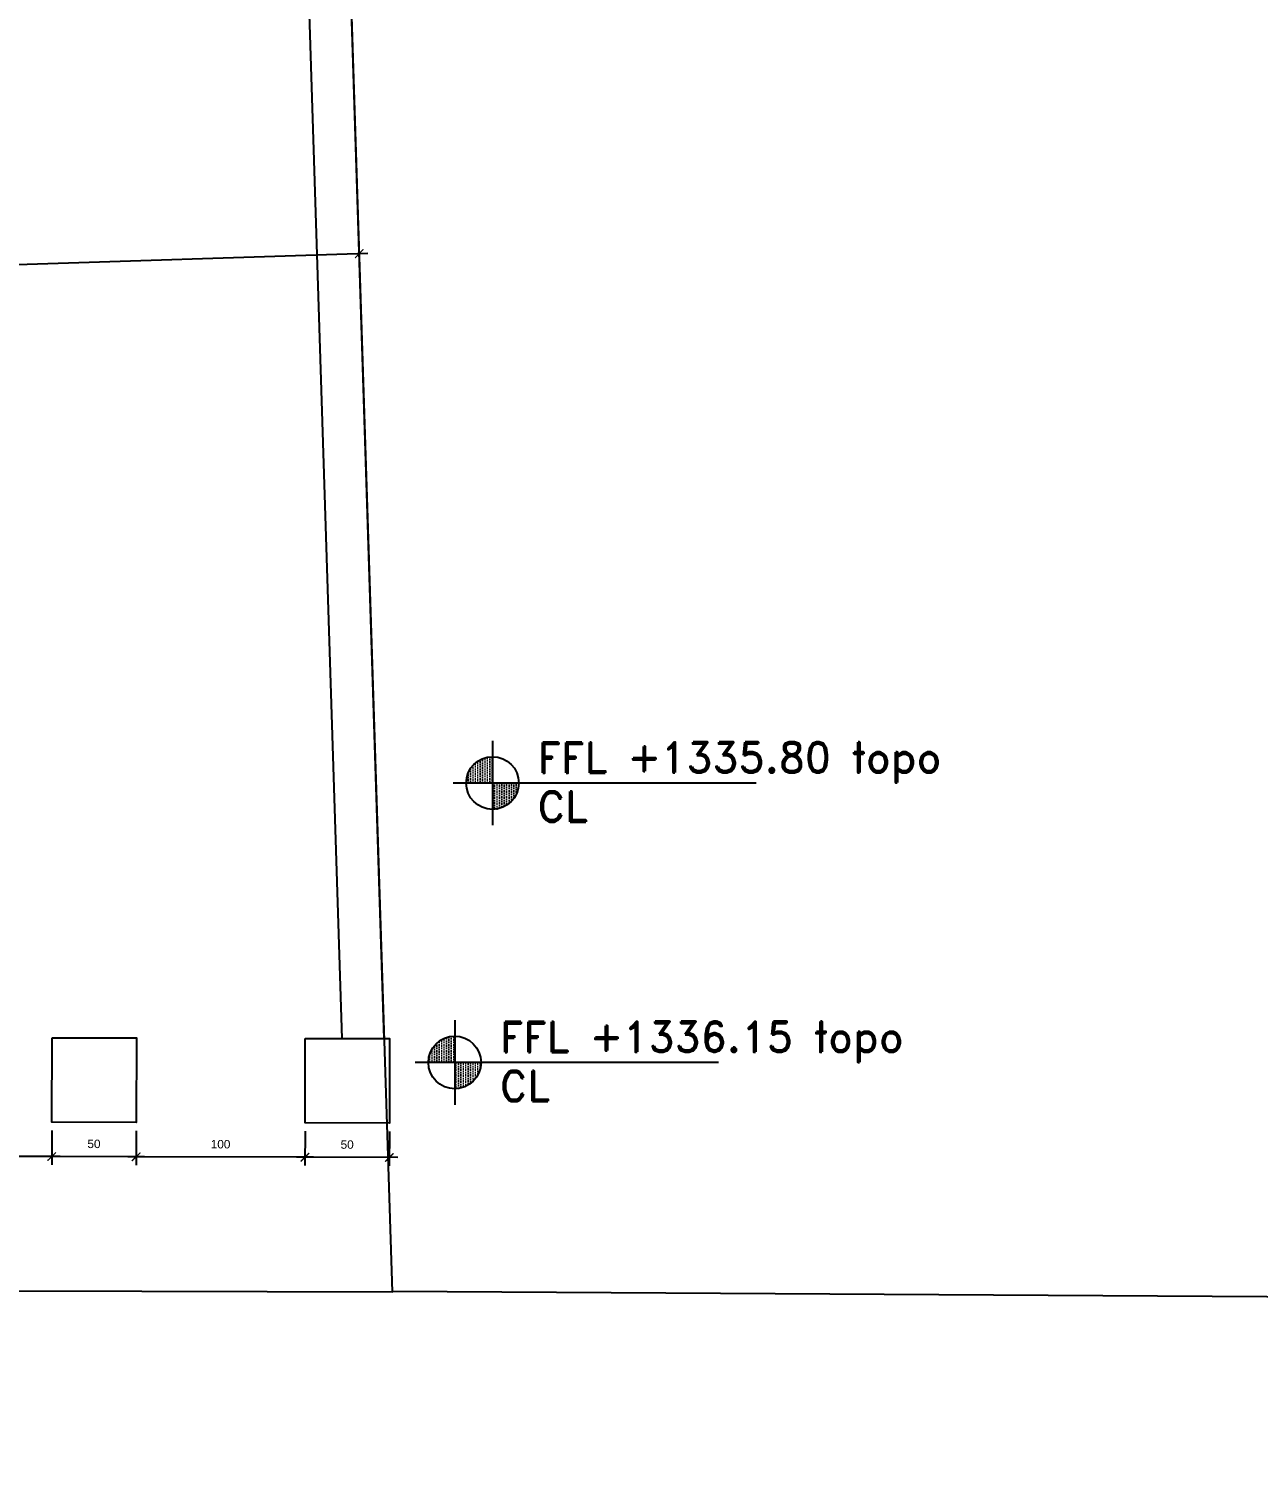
# Model space of a CAD drawing. Header units: centimetres. Extents: x 96271 to 179142, y 9855 to 112216.
# Drawn here: x 140853 to 141582, y 70751 to 71600 of the extents above; entities that cross this region are included whole.
import ezdxf

# ---------------------------------------------------------------- set-up
doc = ezdxf.new("R2010")
doc.units = ezdxf.units.CM
doc.header["$LTSCALE"] = 100
doc.header["$MEASUREMENT"] = 0
doc.header["$PDSIZE"] = 0.2
doc.layers.get('0').update_dxf_attribs({"linetype": 'CONTINUOUS'})
doc.layers.get('DEFPOINTS').update_dxf_attribs({"linetype": 'CONTINUOUS'})
for name, color, linetype in [('A-Dim', 2, 'CONTINUOUS'), ('A-Dim CMU', 2, 'CONTINUOUS'), ('A-Otln-Lot Limit', 4, 'CONTINUOUS'), ('A-Wall-Prht', 2, 'CONTINUOUS'), ('plan-elevation level', 7, 'CONTINUOUS')]:
    doc.layers.add(name, color=color, linetype=linetype)
doc.styles.add('ROMAND', font='romand.shx', dxfattribs={"height": 10})
doc.styles.get("Standard").update_dxf_attribs({"font": 'arial.ttf'})
doc.dimstyles.new('1-50', dxfattribs={"dimtxt": 11.25, "dimasz": 5, "dimexe": 5, "dimexo": 5, "dimgap": 5, "dimtad": 1, "dimdec": 1, "dimrnd": 0.5, "dimzin": 12, "dimdsep": 46, "dimtxsty": 'Standard', "dimblk": 'ARCHTICK', "dimcen": 0.09, "dimdle": 5, "dimadec": 0, "dimazin": 3, "dimtfac": 1, "dimtdec": 1, "dimtix": 1, "dimtofl": 0, "dimtmove": 1, "dimatfit": 3, "dimfxl": 5, "dimtolj": 1, "dimtzin": 0, "dimarcsym": 0})
pattern_1 = [(90, (894916.29, -703049.082), (14.2875, 7.14375), [0, -14.2875])]

# ---------------------------------------------------------------- blocks, each defined once
blk = doc.blocks.new('_ArchTick')
at = {"color": 0, "linetype": 'ByBlock', "const_width": 0.15}
blk.add_lwpolyline([(-0.5, -0.5), (0.5, 0.5)], dxfattribs=at)
blk = doc.blocks.new('*D141')
at = {"layer": 'A-Dim', "color": 0, "lineweight": -2, "transparency": 16777216}
blk.add_line((140544.52, 71451), (141054.26, 71467.24), dxfattribs=at)
at = {"layer": 'DEFPOINTS', "color": 0, "transparency": 16777216}
for p in [(141049.27, 71467.08), (141052.38, 71369.28), (140552.64, 71353.35)]:
    blk.add_point(p, dxfattribs=at)
at = {"layer": 'A-Dim', "color": 0, "lineweight": -2, "transparency": 16777216, "xscale": 5, "yscale": 5, "zscale": 5}
for p, rotation in [((141049.27, 71467.08), 1.8247667080837), ((140549.52, 71451.16), 181.8247667080837)]:
    blk.add_blockref('_ArchTick', p, dxfattribs=dict(at, rotation=rotation))
at = {"layer": 'A-Dim', "color": 0, "transparency": 16777216, "insert": (140799.05, 71469.86), "char_height": 11.25, "attachment_point": 5, "rotation": 1.82477}
blk.add_mtext('\\A1;500', dxfattribs=at)
blk = doc.blocks.new('CL-FFL-PLAN')
at = {"layer": 'plan-elevation level'}
h = blk.add_hatch(dxfattribs=at)
h.set_pattern_fill('DOTS', color=232, scale=9, angle=90, style=0)
h.set_pattern_definition(pattern_1)
h.paths.add_polyline_path([(-1228.6, 206.6), (-1228.6, 50.3), (-1384.9, 50.3, -0.414214)])
h = blk.add_hatch(dxfattribs=at)
h.set_pattern_fill('DOTS', color=232, scale=9, angle=90, style=0)
h.set_pattern_definition(pattern_1)
h.paths.add_polyline_path([(-1228.6, 50.3), (-1072.2, 50.3, -0.414214), (-1228.6, -106.1)])
at = {"layer": 'plan-elevation level', "color": 7, "ltscale": 111}
for p, q in [((-1228.6, 301), (-1228.6, -200.5)), ((336.9, 50.3), (-1462.7, 50.3))]:
    blk.add_line(p, q, dxfattribs=at)
blk.add_circle((-1228.6, 50.3), 156.3, dxfattribs=at)
at = {"layer": 'plan-elevation level', "color": 111, "ltscale": 111, "style": 'ROMAND'}
for s, p in [('FFL', (-960.4, 110.5)), ('CL', (-960.4, -179.7))]:
    blk.add_text(s, height=180, dxfattribs=at).set_placement(p)
for tag, p in [('FFL', (-424, 112.5)), ('CL', (-417.5, -180.3))]:
    blk.add_attdef(tag, p, '', height=180, dxfattribs=at)
blk = doc.blocks.new('*D1034')
at = {"layer": 'A-Dim CMU', "color": 0, "lineweight": -2, "transparency": 16777216}
for p, q in [((141017.12, 70947.08), (141017.07, 70926.7)), ((141067.12, 70946.94), (141067.07, 70926.56)), ((141072.08, 70931.55), (141012.08, 70931.71))]:
    blk.add_line(p, q, dxfattribs=at)
at = {"layer": 'DEFPOINTS', "color": 0, "transparency": 16777216}
for p in [(141017.14, 70952.08), (141067.14, 70951.94), (141017.08, 70931.7)]:
    blk.add_point(p, dxfattribs=at)
at = {"layer": 'A-Dim CMU', "color": 0, "lineweight": -2, "transparency": 16777216, "xscale": 5, "yscale": 5, "zscale": 5}
for p, rotation in [((141017.08, 70931.7), 179.8432306268985), ((141067.08, 70931.56), 359.8432306268985)]:
    blk.add_blockref('_ArchTick', p, dxfattribs=dict(at, rotation=rotation))
at = {"layer": 'A-Dim CMU', "color": 0, "transparency": 16777216, "insert": (141042.1, 70939.18), "char_height": 5, "attachment_point": 5, "rotation": 359.84323}
blk.add_mtext('\\A1;50', dxfattribs=at)
blk = doc.blocks.new('*D1035')
at = {"layer": 'A-Dim CMU', "color": 0, "lineweight": -2, "transparency": 16777216}
for p, q in [((140917.12, 70947.35), (140917.07, 70926.97)), ((141017.12, 70947.08), (141017.07, 70926.7)), ((141022.08, 70931.68), (140912.08, 70931.99))]:
    blk.add_line(p, q, dxfattribs=at)
at = {"layer": 'DEFPOINTS', "color": 0, "transparency": 16777216}
for p in [(140917.14, 70952.35), (141017.14, 70952.08), (140917.08, 70931.97)]:
    blk.add_point(p, dxfattribs=at)
at = {"layer": 'A-Dim CMU', "color": 0, "lineweight": -2, "transparency": 16777216, "xscale": 5, "yscale": 5, "zscale": 5}
for p, rotation in [((140917.08, 70931.97), 179.8432306268985), ((141017.08, 70931.7), 359.8432306268985)]:
    blk.add_blockref('_ArchTick', p, dxfattribs=dict(at, rotation=rotation))
at = {"layer": 'A-Dim CMU', "color": 0, "transparency": 16777216, "insert": (140967.1, 70939.39), "char_height": 5, "attachment_point": 5, "rotation": 359.84323}
blk.add_mtext('\\A1;100', dxfattribs=at)
blk = doc.blocks.new('*D1036')
at = {"layer": 'A-Dim CMU', "color": 0, "lineweight": -2, "transparency": 16777216}
for p, q in [((140867.12, 70947.49), (140867.07, 70927.11)), ((140917.12, 70947.35), (140917.07, 70926.97)), ((140922.08, 70931.96), (140862.08, 70932.12))]:
    blk.add_line(p, q, dxfattribs=at)
at = {"layer": 'DEFPOINTS', "color": 0, "transparency": 16777216}
for p in [(140867.14, 70952.49), (140917.14, 70952.35), (140867.08, 70932.11)]:
    blk.add_point(p, dxfattribs=at)
at = {"layer": 'A-Dim CMU', "color": 0, "lineweight": -2, "transparency": 16777216, "xscale": 5, "yscale": 5, "zscale": 5}
for p, rotation in [((140867.08, 70932.11), 179.8432306268985), ((140917.08, 70931.97), 359.8432306268985)]:
    blk.add_blockref('_ArchTick', p, dxfattribs=dict(at, rotation=rotation))
at = {"layer": 'A-Dim CMU', "color": 0, "transparency": 16777216, "insert": (140892.1, 70939.59), "char_height": 5, "attachment_point": 5, "rotation": 359.84323}
blk.add_mtext('\\A1;50', dxfattribs=at)
blk = doc.blocks.new('*D1037')
at = {"layer": 'A-Dim CMU', "color": 0, "lineweight": -2, "transparency": 16777216}
for p, q in [((140497.12, 70948.5), (140497.07, 70928.12)), ((140867.12, 70947.49), (140867.07, 70927.11)), ((140872.08, 70932.09), (140492.08, 70933.13))]:
    blk.add_line(p, q, dxfattribs=at)
at = {"layer": 'DEFPOINTS', "color": 0, "transparency": 16777216}
for p in [(140497.14, 70953.5), (140867.14, 70952.49), (140497.08, 70933.12)]:
    blk.add_point(p, dxfattribs=at)
at = {"layer": 'A-Dim CMU', "color": 0, "lineweight": -2, "transparency": 16777216, "xscale": 5, "yscale": 5, "zscale": 5}
for p, rotation in [((140497.08, 70933.12), 179.843230626898), ((140867.08, 70932.11), 359.843230626898)]:
    blk.add_blockref('_ArchTick', p, dxfattribs=dict(at, rotation=rotation))
at = {"layer": 'A-Dim CMU', "color": 0, "transparency": 16777216, "insert": (140682.1, 70940.17), "char_height": 5, "attachment_point": 5, "rotation": 359.84323}
blk.add_mtext('\\A1;370', dxfattribs=at)

msp = doc.modelspace()

# ---------------------------------------------------------------- linework, layer by layer
at = {"layer": 'A-Otln-Lot Limit'}
for points in [[(136965.712, 70479.123), (137206.535, 70394.564), (137669.865, 70351.712), (139880.741, 70855.19), (141068.865, 70851.94), (140904.471, 76012.018), (140151.894, 76776.773), (140222.083, 77217.518), (139747.22, 77140.456), (139010.375, 77171.007), (138361.687, 77204.5), (137783.533, 77219.682), (137242.113, 76719.747), (137087.264, 76618.541), (136965.712, 70479.08)], [(142638.47, 70992.789), (142137.237, 70845.658), (141068.859, 70852.143)]]:
    msp.add_lwpolyline(points, dxfattribs=at)
at = {"layer": 'A-Wall-Prht'}
for points in [[(141039.071, 71002.021), (140980.657, 72835.533)], [(141064.086, 71001.953), (141005.67, 72835.533), (140980.657, 72835.533)]]:
    msp.add_lwpolyline(points, dxfattribs=at)
for points in [[(140867.273, 71002.491), (140917.273, 71002.354), (140917.136, 70952.355), (140867.136, 70952.491)], [(141017.272, 71002.081), (141067.272, 71001.944), (141067.135, 70951.944), (141017.136, 70952.081)]]:
    msp.add_lwpolyline(points, close=True, dxfattribs=at)

# ---------------------------------------------------------------- block references
at = {"layer": 'plan-elevation level'}
ref = msp.add_blockref('CL-FFL-PLAN', (141250.834, 71148.386), dxfattribs=dict(at, xscale=0.09982510700227937, yscale=0.09982510700227937, zscale=0.09982510700227937))
ref.add_attrib('FFL', '+1335.80 topo', (141208.511, 71159.619), dxfattribs={"layer": '0', "color": 111, "ltscale": 111, "height": 17.96852, "style": 'ROMAND'})
ref = msp.add_blockref('CL-FFL-PLAN', (141228.434, 70982.836), dxfattribs=dict(at, xscale=0.09982510700227937, yscale=0.09982510700227937, zscale=0.09982510700227937))
ref.add_attrib('FFL', '+1336.15 topo', (141186.111, 70994.069), dxfattribs={"layer": '0', "color": 111, "ltscale": 111, "height": 17.96852, "style": 'ROMAND'})

# ---------------------------------------------------------------- dimensions: what is measured, and where the dimension line sits
at = {"layer": 'A-Dim'}
dim = msp.add_aligned_dim(p1=(140552.637, 71353.354), p2=(141052.383, 71369.275), distance=97.854, dimstyle='1-50', override={"dimse1": 1, "dimse2": 1}, dxfattribs=at)
dim.commit()
dim.dimension.update_dxf_attribs({"geometry": '*D141', "text_midpoint": (140799.052, 71469.857)})
at = {"layer": 'A-Dim CMU'}
for p1, p2, picture, middle in [((140867.136, 70952.491), (140497.137, 70953.504), '*D1037', (140682.102, 70940.169)), ((140917.136, 70952.355), (140867.136, 70952.491), '*D1036', (140892.101, 70939.593)), ((141017.136, 70952.081), (140917.136, 70952.355), '*D1035', (140967.101, 70939.388)), ((141067.135, 70951.944), (141017.136, 70952.081), '*D1034', (141042.1, 70939.183))]:
    dim = msp.add_aligned_dim(p1=p1, p2=p2, distance=20.383, dimstyle='1-50', override={"dimtxt": 5}, dxfattribs=at)
    dim.commit()
    dim.dimension.update_dxf_attribs({"geometry": picture, "text_midpoint": middle})

doc.saveas('drawing.dxf')
